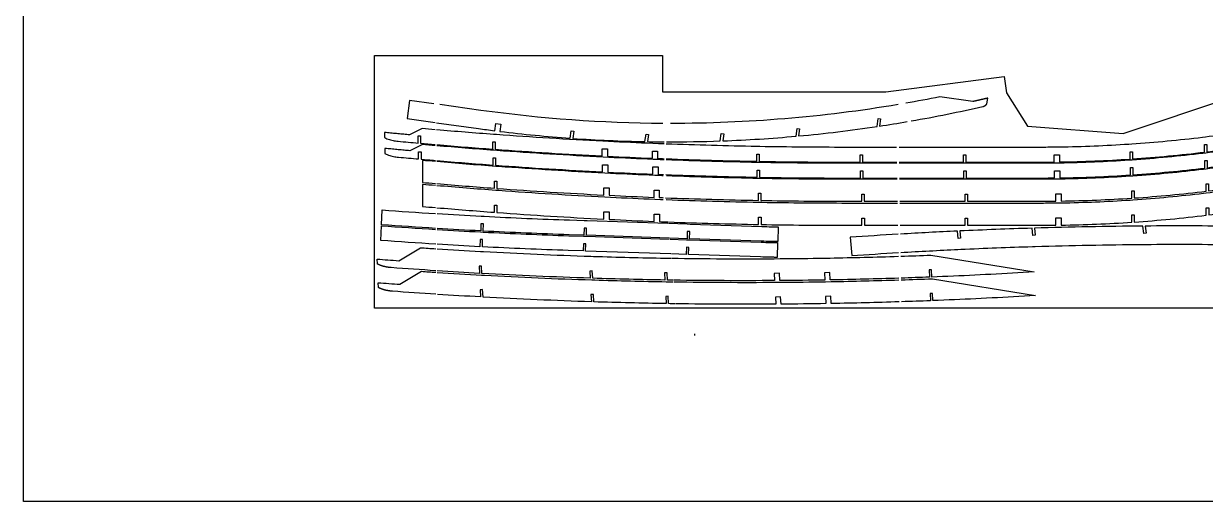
# Model space of a CAD drawing. Header units: inches. Extents: x -1514 to 1282, y -2074 to 286.
# Drawn here: x -868.5 to -703.5, y -1681.8 to -1615.2 of the extents above; entities that cross this region are included whole.
import ezdxf

# ---------------------------------------------------------------- set-up
doc = ezdxf.new("R2010")
doc.units = ezdxf.units.IN
doc.header["$LTSCALE"] = 0.1
doc.header["$MEASUREMENT"] = 0
doc.layers.add('pic', color=1, linetype='Continuous')

msp = doc.modelspace()

# ---------------------------------------------------------------- linework, layer by layer
at = {"color": 7, "linetype": 'Continuous', "lineweight": 25}
msp.add_lwpolyline([(-811.19953, -1626.3741), (-814.56829, -1625.90577), (-814.9208, -1628.44138), (-811.00403, -1628.9859)], dxfattribs=at)
for points in [[(-779.20724, -1629.1176, -0.033150949), (-804.62796, -1627.28771), (-810.37253, -1626.48908)], [(-746.37691, -1626.48195, -0.041474092), (-778.13304, -1629.1206)], [(-733.95414, -1625.60804), (-733.96244, -1625.60998), (-733.97146, -1625.61208), (-733.98066, -1625.61422), (-733.99001, -1625.6164), (-733.99952, -1625.61861), (-734.00917, -1625.62085), (-734.01896, -1625.62313), (-734.02888, -1625.62543), (-734.03894, -1625.62777), (-734.04913, -1625.63014), (-734.05945, -1625.63253), (-734.06989, -1625.63496), (-734.08046, -1625.63741), (-734.09115, -1625.63989), (-734.10196, -1625.6424), (-734.1129, -1625.64494), (-734.12395, -1625.6475), (-734.13512, -1625.65009), (-734.14642, -1625.65271), (-734.15783, -1625.65535), (-734.16935, -1625.65802), (-734.18099, -1625.66072), (-734.19275, -1625.66344), (-734.20462, -1625.66618), (-734.2166, -1625.66895), (-734.2287, -1625.67175), (-734.24091, -1625.67457), (-734.25323, -1625.67742), (-734.26566, -1625.68029), (-734.2782, -1625.68319), (-734.29084, -1625.68611), (-734.3036, -1625.68905), (-734.31646, -1625.69202), (-734.32944, -1625.69501), (-734.34252, -1625.69803), (-734.3557, -1625.70107), (-734.36899, -1625.70413), (-734.38239, -1625.70722), (-734.39589, -1625.71033), (-734.4095, -1625.71346), (-734.42322, -1625.71662), (-734.43703, -1625.7198), (-734.45095, -1625.723), (-734.46498, -1625.72622), (-734.47911, -1625.72947), (-734.49334, -1625.73274), (-734.50767, -1625.73603), (-734.52211, -1625.73934), (-734.53664, -1625.74268), (-734.55128, -1625.74604), (-734.56603, -1625.74942), (-734.58087, -1625.75282), (-734.59581, -1625.75625), (-734.61086, -1625.75969), (-734.62601, -1625.76316), (-734.64125, -1625.76665), (-734.6566, -1625.77017), (-734.67205, -1625.7737), (-734.6876, -1625.77726), (-734.70325, -1625.78083), (-734.71901, -1625.78443), (-734.73486, -1625.78805), (-734.75081, -1625.79169), (-734.76686, -1625.79536), (-734.78302, -1625.79904), (-734.79927, -1625.80275), (-734.81562, -1625.80647), (-734.83207, -1625.81022), (-734.84863, -1625.81399), (-734.86528, -1625.81778), (-734.88203, -1625.8216), (-734.89888, -1625.82543), (-734.91583, -1625.82928), (-734.93288, -1625.83316), (-734.95003, -1625.83706), (-734.96729, -1625.84098), (-734.98464, -1625.84492), (-735.00209, -1625.84888), (-735.01964, -1625.85286), (-735.0373, -1625.85686), (-735.05505, -1625.86089), (-735.07291, -1625.86493), (-735.09086, -1625.869), (-735.10892, -1625.87308), (-735.12708, -1625.87719), (-735.14534, -1625.88132), (-735.1637, -1625.88547), (-735.18217, -1625.88965), (-735.20073, -1625.89384), (-735.2194, -1625.89805), (-735.23817, -1625.90229), (-735.25704, -1625.90654), (-735.27601, -1625.91082), (-735.29508, -1625.91511), (-735.31425, -1625.91943), (-735.33352, -1625.92377), (-735.35289, -1625.92813), (-735.37236, -1625.9325), (-735.39192, -1625.9369), (-735.41158, -1625.94132), (-735.43134, -1625.94575), (-735.45119, -1625.95021), (-735.47113, -1625.95468), (-735.49116, -1625.95917), (-735.51128, -1625.96368), (-735.53148, -1625.96821), (-735.55178, -1625.97275), (-735.57215, -1625.97731), (-735.59261, -1625.98188), (-735.61315, -1625.98647), (-735.63377, -1625.99108), (-735.65447, -1625.9957), (-735.67524, -1626.00034), (-735.69609, -1626.00498), (-735.71702, -1626.00965), (-735.73801, -1626.01433), (-735.75908, -1626.01902), (-735.78022, -1626.02372), (-735.80142, -1626.02844), (-735.82269, -1626.03316), (-735.84403, -1626.0379), (-735.86543, -1626.04265), (-735.8869, -1626.04742), (-735.90842, -1626.05219), (-735.92912, -1626.05678), (-740.54982, -1625.41439, -0.006282319), (-745.30315, -1626.29914, -0.006282319)], [(-744.53496, -1628.76393, 0.01309313), (-734.5278, -1626.74191), (-734.52284, -1626.74076), (-734.51785, -1626.73958), (-734.51286, -1626.73836), (-734.50788, -1626.73712), (-734.5029, -1626.73586), (-734.49793, -1626.73457), (-734.49296, -1626.73325), (-734.488, -1626.73191), (-734.48304, -1626.73054), (-734.47809, -1626.72915), (-734.47315, -1626.72773), (-734.46821, -1626.72628), (-734.46328, -1626.72481), (-734.45836, -1626.72332), (-734.45344, -1626.72179), (-734.44853, -1626.72025), (-734.44362, -1626.71868), (-734.43873, -1626.71708), (-734.43384, -1626.71546), (-734.42896, -1626.71381), (-734.42409, -1626.71214), (-734.41922, -1626.71044), (-734.41436, -1626.70872), (-734.40952, -1626.70698), (-734.40467, -1626.70521), (-734.39984, -1626.70341), (-734.39502, -1626.70159), (-734.39021, -1626.69975), (-734.3854, -1626.69788), (-734.38061, -1626.69599), (-734.37582, -1626.69407), (-734.37105, -1626.69213), (-734.36628, -1626.69017), (-734.36153, -1626.68818), (-734.35678, -1626.68617), (-734.35204, -1626.68413), (-734.34732, -1626.68207), (-734.34261, -1626.67999), (-734.3379, -1626.67788), (-734.33321, -1626.67575), (-734.32853, -1626.67359), (-734.32386, -1626.67142), (-734.31921, -1626.66922), (-734.31456, -1626.66699), (-734.30993, -1626.66474), (-734.30531, -1626.66247), (-734.3007, -1626.66018), (-734.2961, -1626.65786), (-734.29152, -1626.65552), (-734.28695, -1626.65316), (-734.28239, -1626.65078), (-734.27784, -1626.64837), (-734.27331, -1626.64594), (-734.2688, -1626.64348), (-734.26429, -1626.64101), (-734.2598, -1626.63851), (-734.25533, -1626.63599), (-734.25086, -1626.63345), (-734.24642, -1626.63088), (-734.24198, -1626.62829), (-734.23757, -1626.62568), (-734.23317, -1626.62305), (-734.22879, -1626.6204), (-734.22442, -1626.61773), (-734.22006, -1626.61503), (-734.21571, -1626.61231), (-734.21138, -1626.60957), (-734.20706, -1626.6068), (-734.20276, -1626.60401), (-734.19847, -1626.6012), (-734.19419, -1626.59836), (-734.18992, -1626.5955), (-734.18567, -1626.59262), (-734.18143, -1626.58972), (-734.17721, -1626.58679), (-734.173, -1626.58385), (-734.1688, -1626.58088), (-734.16462, -1626.57789), (-734.16045, -1626.57487), (-734.1563, -1626.57184), (-734.15216, -1626.56878), (-734.14804, -1626.56571), (-734.14393, -1626.56261), (-734.13984, -1626.55949), (-734.13576, -1626.55635), (-734.1317, -1626.55319), (-734.12765, -1626.55), (-734.12362, -1626.5468), (-734.11961, -1626.54358), (-734.11561, -1626.54033), (-734.11163, -1626.53707), (-734.10766, -1626.53379), (-734.10371, -1626.53048), (-734.09978, -1626.52716), (-734.09586, -1626.52381), (-734.09196, -1626.52045), (-734.08808, -1626.51707), (-734.08421, -1626.51367), (-734.08037, -1626.51024), (-734.07654, -1626.5068), (-734.07272, -1626.50334), (-734.06893, -1626.49987), (-734.06515, -1626.49637), (-734.06139, -1626.49285), (-734.05765, -1626.48932), (-734.05393, -1626.48576), (-734.05022, -1626.48219), (-734.04653, -1626.4786), (-734.04287, -1626.475), (-734.03922, -1626.47137), (-734.03559, -1626.46773), (-734.03198, -1626.46406), (-734.02839, -1626.46039), (-734.02482, -1626.45669), (-734.02126, -1626.45298), (-734.01773, -1626.44924), (-734.01422, -1626.4455), (-734.01073, -1626.44173), (-734.00726, -1626.43795), (-734.0038, -1626.43415), (-734.00037, -1626.43034), (-733.99696, -1626.4265), (-733.99357, -1626.42266), (-733.9902, -1626.41879), (-733.98685, -1626.41491), (-733.98353, -1626.41101), (-733.98022, -1626.4071), (-733.97147, -1626.39664), (-733.85942, -1625.59063), (-733.94601, -1625.60542)], [(-778.70976, -1631.67975, 0.009631059), (-771.20032, -1631.55731), (-771.05357, -1630.5017), (-770.71681, -1630.54852), (-770.8553, -1631.54473, 0.013168812), (-760.60772, -1630.89136), (-760.45803, -1629.81461), (-760.12126, -1629.86143), (-760.26004, -1630.85967, 0.01414018), (-749.31391, -1629.53893), (-749.16097, -1628.43882), (-748.8242, -1628.48564), (-748.96331, -1629.48621, 0.005002159), (-745.11223, -1628.86402)], [(-810.99987, -1629.99357, -0.00068776), (-812.83159, -1629.83353), (-814.57431, -1630.70489), (-814.77113, -1630.68693), (-814.97639, -1630.66813), (-815.18161, -1630.64928), (-815.38679, -1630.63036), (-815.59192, -1630.61138), (-815.79701, -1630.59235), (-816.00206, -1630.57325), (-816.20707, -1630.5541), (-816.41204, -1630.53488), (-816.61696, -1630.51561), (-816.82185, -1630.49627), (-817.0267, -1630.47688), (-817.23151, -1630.45742), (-817.43628, -1630.43791), (-817.64102, -1630.41834), (-817.84572, -1630.3987), (-818.08326, -1630.37585), (-818.08326, -1631.08419), (-817.90469, -1631.17418), (-817.73959, -1631.24726), (-817.57233, -1631.31197), (-817.40307, -1631.36887), (-817.23199, -1631.41855), (-817.05923, -1631.46159), (-816.88495, -1631.49855), (-816.70932, -1631.53002), (-816.53249, -1631.55657), (-816.35461, -1631.57879), (-816.17596, -1631.59723, 0.001049732), (-813.37258, -1631.85351), (-813.37258, -1630.85071), (-813.03258, -1630.85071), (-813.03258, -1631.88379, 0.000764069), (-810.99132, -1632.06189, 0.000764069)], [(-810.80391, -1629.01373), (-804.98047, -1629.82332, 0.002955132), (-802.69594, -1630.12717), (-802.55677, -1629.12617), (-801.82382, -1629.22807), (-801.96159, -1630.21901, 0.012645875), (-792.1474, -1631.17628), (-792.00626, -1630.16109), (-791.6695, -1630.20791), (-791.80749, -1631.20048, 0.012958524), (-781.71292, -1631.64773), (-781.56901, -1630.61258), (-781.23225, -1630.6594), (-781.37048, -1631.65372, 0.003015382), (-779.01898, -1631.67859)], [(-779.03758, -1631.97199, -0.000298318), (-779.83454, -1631.94132), (-780.63213, -1631.90968, -0.0023172), (-786.8208, -1631.63173), (-787.61839, -1631.59173, -0.005560235), (-802.45461, -1630.6732), (-802.85341, -1630.64393, -0.002981764), (-810.79979, -1630.01075, -0.002981764)], [(-810.79125, -1632.079, 0.002924788), (-802.97258, -1632.70074), (-802.97258, -1631.69845), (-802.63258, -1631.69845), (-802.63258, -1632.72569, 0.005582404), (-787.69128, -1633.65068), (-787.69128, -1632.64912), (-786.95128, -1632.64912), (-786.95128, -1633.68779, 0.002339493), (-780.68379, -1633.96927), (-780.68379, -1632.96804), (-779.94379, -1632.96804), (-779.94379, -1633.99863, 0.000341744), (-779.02801, -1634.03382)], [(-699.16296, -1630.4482, -0.005628527), (-703.46772, -1631.02397), (-703.86358, -1631.07198, -0.012883171), (-713.75942, -1632.00368), (-714.15528, -1632.03028, -0.012570718), (-723.84578, -1632.42696), (-724.63751, -1632.43783, -0.002917071), (-726.8884, -1632.45096), (-736.89434, -1632.45096), (-737.29434, -1632.45096), (-746.24652, -1632.45096)], [(-810.99071, -1632.21032, -0.000672693), (-812.7823, -1632.05372), (-814.52503, -1632.92509), (-814.72184, -1632.90712), (-814.92711, -1632.88833), (-815.13233, -1632.86947), (-815.3375, -1632.85055), (-815.54264, -1632.83158), (-815.74773, -1632.81254), (-815.95278, -1632.79345), (-816.15778, -1632.77429), (-816.36275, -1632.75508), (-816.56768, -1632.7358), (-816.77256, -1632.71647), (-816.97741, -1632.69707), (-817.18222, -1632.67762), (-817.387, -1632.65811), (-817.59173, -1632.63853), (-817.79643, -1632.6189), (-818.03397, -1632.59604), (-818.03397, -1633.30438), (-817.8554, -1633.39438), (-817.6903, -1633.46746), (-817.52304, -1633.53216), (-817.35379, -1633.58907), (-817.1827, -1633.63875), (-817.00994, -1633.68178), (-816.83567, -1633.71874), (-816.66004, -1633.75021), (-816.4832, -1633.77677), (-816.30532, -1633.79898), (-816.12667, -1633.81742, 0.001049732), (-813.32329, -1634.0737), (-813.32329, -1633.07091), (-812.98329, -1633.07091), (-812.98329, -1634.10398, 0.000749048), (-810.98217, -1634.27864, 0.000749048)], [(-779.05639, -1634.1896, -0.000272829), (-779.78525, -1634.16152), (-780.58284, -1634.12988, -0.0023172), (-786.77151, -1633.85193), (-787.56911, -1633.81192, -0.005560235), (-802.40533, -1632.89339), (-802.80412, -1632.86413, -0.002996831), (-810.79064, -1632.2275, -0.002996831)], [(-778.74666, -1634.04438, 0.004721089), (-766.09128, -1634.39715), (-766.09128, -1633.3966), (-765.75128, -1633.3966), (-765.75128, -1634.40333, 0.004479687), (-753.73879, -1634.51096), (-751.66434, -1634.51096), (-751.66434, -1633.51096), (-751.32434, -1633.51096), (-751.32434, -1634.51096), (-746.53934, -1634.51096)], [(-746.57362, -1632.45096), (-751.29434, -1632.45096), (-751.69434, -1632.45096), (-753.73879, -1632.45096, -0.004468698), (-765.68499, -1632.34419), (-766.08379, -1632.33694, -0.004734979), (-778.73737, -1631.98329)], [(-746.21224, -1634.51096), (-737.26434, -1634.51096), (-737.26434, -1633.51096), (-736.92434, -1633.51096), (-736.92434, -1634.51096), (-726.8884, -1634.51096, 0.002955132), (-724.58379, -1634.49734), (-724.58379, -1633.48671), (-723.84379, -1633.48671), (-723.84379, -1634.48719, 0.012645875), (-713.99128, -1634.08393), (-713.99128, -1633.05898), (-713.65128, -1633.05898), (-713.65128, -1634.06109, 0.012958524), (-703.59128, -1633.11407), (-703.59128, -1632.06896), (-703.25128, -1632.06896), (-703.25128, -1633.07285, 0.005288429), (-699.16296, -1632.52958, 0.005288429)], [(-699.16296, -1632.67555, -0.005563984), (-703.41843, -1633.24417), (-703.8143, -1633.29217, -0.012883171), (-713.71013, -1634.22388), (-714.106, -1634.25047, -0.012570718), (-723.79649, -1634.64716), (-724.58822, -1634.65802, -0.002917071), (-726.83911, -1634.67115), (-736.84505, -1634.67115), (-737.24505, -1634.67115), (-746.20957, -1634.67115)], [(-810.98155, -1634.42767, -0.000683454), (-812.79901, -1634.26806), (-812.79901, -1637.34015, 0.000685059), (-810.96887, -1637.50012, 0.000685059)], [(-810.7821, -1634.29577, 0.002939808), (-802.92329, -1634.92093), (-802.92329, -1633.91864), (-802.58329, -1633.91864), (-802.58329, -1634.94588, 0.005582404), (-787.64199, -1635.87087), (-787.64199, -1634.86931), (-786.90199, -1634.86931), (-786.90199, -1635.90799, 0.002339493), (-780.63451, -1636.18946), (-780.63451, -1635.18823), (-779.89451, -1635.18823), (-779.89451, -1636.21882, 0.000278774), (-779.14747, -1636.24762)], [(-779.18359, -1636.41313, -0.000141833), (-779.56193, -1636.39845), (-780.35833, -1636.36686, -0.0023172), (-786.53774, -1636.08932), (-787.33414, -1636.04938, -0.005560235), (-802.14816, -1635.13222), (-802.54636, -1635.103, -0.003094796), (-810.78148, -1634.44494, -0.003094796)], [(-746.53668, -1634.67115), (-751.24505, -1634.67115), (-751.64505, -1634.67115), (-753.68951, -1634.67115, -0.004468698), (-765.63571, -1634.56438), (-766.0345, -1634.55714, -0.004759106), (-778.75254, -1634.20107)], [(-746.17529, -1636.73115), (-737.21505, -1636.73115), (-737.21505, -1635.73115), (-736.87505, -1635.73115), (-736.87505, -1636.73115), (-726.83911, -1636.73115, 0.002955132), (-724.53451, -1636.71753), (-724.53451, -1635.70691), (-723.79451, -1635.70691), (-723.79451, -1636.70738, 0.012645875), (-713.94199, -1636.30412), (-713.94199, -1635.27917), (-713.60199, -1635.27917), (-713.60199, -1636.28128, 0.012958524), (-703.54199, -1635.33427), (-703.54199, -1634.28915), (-703.20199, -1634.28915), (-703.20199, -1635.29304, 0.005224582), (-699.16296, -1634.75685, 0.005224582)], [(-699.16296, -1634.92797, -0.005510264), (-703.35556, -1635.48773), (-703.74937, -1635.53549, -0.01288317), (-713.59391, -1636.46237), (-713.98772, -1636.48882, -0.012570718), (-723.62799, -1636.88345), (-724.41562, -1636.89426, -0.002917071), (-726.65484, -1636.90732), (-736.66078, -1636.90732), (-737.06078, -1636.90732), (-746.17236, -1636.90732)], [(-778.81124, -1636.26032, 0.004763582), (-766.04199, -1636.61735), (-766.04199, -1635.61679), (-765.70199, -1635.61679), (-765.70199, -1636.62353, 0.004479687), (-753.68951, -1636.73115), (-751.61505, -1636.73115), (-751.61505, -1635.73115), (-751.27505, -1635.73115), (-751.27505, -1636.73115), (-746.5024, -1636.73115)], [(-746.49946, -1636.90732), (-751.06078, -1636.90732), (-751.46078, -1636.90732), (-753.50523, -1636.90732, -0.004468698), (-765.43356, -1636.80071), (-765.83176, -1636.79348, -0.004829466), (-778.71845, -1636.43088)], [(-810.9677, -1637.783, -0.000682733), (-812.78324, -1637.62355), (-812.78324, -1640.69565, 0.000684342), (-810.95501, -1640.85545, 0.000684342)], [(-810.76879, -1637.5173, 0.003003797), (-802.73901, -1638.1571), (-802.73901, -1637.15481), (-802.39901, -1637.15481), (-802.39901, -1638.18205, 0.005582404), (-787.45771, -1639.10704), (-787.45771, -1638.10548), (-786.71771, -1638.10548), (-786.71771, -1639.14416, 0.002339493), (-780.45023, -1639.42564), (-780.45023, -1638.4244), (-779.71023, -1638.4244), (-779.71023, -1639.45499, 0.000193007), (-779.19303, -1639.47502)], [(-779.16618, -1639.76869, -0.000142449), (-779.54616, -1639.75395), (-780.34256, -1639.72235, -0.0023172), (-786.52197, -1639.44482), (-787.31837, -1639.40487, -0.005560235), (-802.13239, -1638.48772), (-802.53059, -1638.4585, -0.003095516), (-810.76762, -1637.80027, -0.003095516)], [(-746.12144, -1639.96732), (-737.03078, -1639.96732), (-737.03078, -1638.96732), (-736.69078, -1638.96732), (-736.69078, -1639.96732), (-726.65484, -1639.96732, 0.002955132), (-724.35023, -1639.9537), (-724.35023, -1638.94308), (-723.61023, -1638.94308), (-723.61023, -1639.94355, 0.012645875), (-713.75771, -1639.54029), (-713.75771, -1638.51534), (-713.41771, -1638.51534), (-713.41771, -1639.51745, 0.012958524), (-703.35771, -1638.57044), (-703.35771, -1637.52532), (-703.01771, -1637.52532), (-703.01771, -1638.52921, 0.004985889), (-699.16296, -1638.01935, 0.004985889)], [(-699.16296, -1638.28575, -0.005489502), (-703.33979, -1638.84323), (-703.7336, -1638.89098, -0.01288317), (-713.57814, -1639.81786), (-713.97195, -1639.84432, -0.012570718), (-723.61222, -1640.23895), (-724.39984, -1640.24976, -0.002917071), (-726.63906, -1640.26282), (-736.64501, -1640.26282), (-737.04501, -1640.26282), (-746.11652, -1640.26282)], [(-778.85509, -1639.4879, 0.004848712), (-765.85771, -1639.85352), (-765.85771, -1638.85296), (-765.51771, -1638.85296), (-765.51771, -1639.8597, 0.004479687), (-753.50523, -1639.96732), (-751.43078, -1639.96732), (-751.43078, -1638.96732), (-751.09078, -1638.96732), (-751.09078, -1639.96732), (-746.44854, -1639.96732)], [(-746.44363, -1640.26282), (-751.04501, -1640.26282), (-751.44501, -1640.26282), (-753.48946, -1640.26282, -0.004468698), (-765.41778, -1640.15621), (-765.81599, -1640.14897, -0.004846781), (-778.74886, -1639.78462)], [(-810.75494, -1640.87264, 0.003004513), (-802.72324, -1641.5126), (-802.72324, -1640.51031), (-802.38324, -1640.51031), (-802.38324, -1641.53755, 0.005582404), (-787.44194, -1642.46254), (-787.44194, -1641.46098), (-786.70194, -1641.46098), (-786.70194, -1642.49965, 0.002339493), (-780.43446, -1642.78113), (-780.43446, -1641.7799), (-779.69446, -1641.7799), (-779.69446, -1642.81049, 0.000428687), (-778.54569, -1642.85444)], [(-746.0656, -1643.32282), (-737.01501, -1643.32282), (-737.01501, -1642.32282), (-736.67501, -1642.32282), (-736.67501, -1643.32282), (-726.63906, -1643.32282, 0.002955132), (-724.33446, -1643.3092), (-724.33446, -1642.29857), (-723.59446, -1642.29857), (-723.59446, -1643.29905, 0.012645875), (-713.74194, -1642.89579), (-713.74194, -1641.87084), (-713.40194, -1641.87084), (-713.40194, -1642.87295, 0.012958524), (-703.34194, -1641.92593), (-703.34194, -1640.88082), (-703.00194, -1640.88082), (-703.00194, -1641.88471, 0.00496546), (-699.16296, -1641.37709, 0.00496546)], [(-778.44489, -1642.8582, 0.004701523), (-765.84194, -1643.20901), (-765.84194, -1642.20846), (-765.50194, -1642.20846), (-765.50194, -1643.21519, 0.004479687), (-753.48946, -1643.32282), (-751.41501, -1643.32282), (-751.41501, -1642.32282), (-751.07501, -1642.32282), (-751.07501, -1643.32282), (-746.3927, -1643.32282)], [(-746.37191, -1644.57272, 0.002494226), (-753.04704, -1644.99906), (-752.8449, -1647.5512, -0.002443966), (-746.32927, -1647.13465, -0.002443966)], [(-699.16296, -1643.45981, 0.004734522), (-711.85924, -1643.43205), (-711.73968, -1644.42831), (-712.07747, -1644.46706), (-712.20137, -1643.43463, 0.005644405), (-727.33477, -1643.72343), (-727.2153, -1644.71893), (-727.55309, -1644.75768), (-727.67596, -1643.73388, 0.003763745), (-737.76163, -1644.12143), (-737.6422, -1645.11658), (-737.97978, -1645.1571), (-738.10218, -1644.13717, 0.002965989), (-746.04512, -1644.55356)], [(-810.91862, -1649.66654, -0.002320842), (-817.12757, -1649.23714), (-817.14313, -1649.23597), (-817.1587, -1649.23477), (-817.17428, -1649.23354), (-817.18986, -1649.23227), (-817.20544, -1649.23096), (-817.22102, -1649.22962), (-817.2366, -1649.22825), (-817.25219, -1649.22684), (-817.26777, -1649.22539), (-817.28336, -1649.22391), (-817.29894, -1649.22239), (-817.31453, -1649.22084), (-817.33011, -1649.21925), (-817.3457, -1649.21762), (-817.36128, -1649.21596), (-817.37687, -1649.21426), (-817.39245, -1649.21252), (-817.40803, -1649.21075), (-817.42361, -1649.20894), (-817.43918, -1649.20708), (-817.45476, -1649.2052), (-817.47033, -1649.20327), (-817.4859, -1649.2013), (-817.50147, -1649.1993), (-817.51703, -1649.19726), (-817.53259, -1649.19518), (-817.54815, -1649.19305), (-817.5637, -1649.19089), (-817.57925, -1649.18869), (-817.59479, -1649.18645), (-817.61033, -1649.18417), (-817.62587, -1649.18185), (-817.6414, -1649.17949), (-817.65692, -1649.17709), (-817.67244, -1649.17464), (-817.68795, -1649.17216), (-817.70346, -1649.16963), (-817.71896, -1649.16707), (-817.73446, -1649.16446), (-817.74994, -1649.16181), (-817.76542, -1649.15912), (-817.7809, -1649.15638), (-817.79636, -1649.1536), (-817.81182, -1649.15078), (-817.82727, -1649.14792), (-817.84272, -1649.14501), (-817.85815, -1649.14206), (-817.87358, -1649.13907), (-817.88899, -1649.13603), (-817.9044, -1649.13295), (-817.9198, -1649.12982), (-817.93519, -1649.12665), (-817.95056, -1649.12343), (-817.96593, -1649.12017), (-817.98129, -1649.11687), (-817.99664, -1649.11352), (-818.01198, -1649.11012), (-818.0273, -1649.10668), (-818.04262, -1649.10319), (-818.05792, -1649.09966), (-818.07321, -1649.09608), (-818.08849, -1649.09245), (-818.10375, -1649.08878), (-818.11901, -1649.08506), (-818.13425, -1649.08129), (-818.14948, -1649.07747), (-818.16469, -1649.07361), (-818.1799, -1649.0697), (-818.19508, -1649.06574), (-818.21026, -1649.06174), (-818.22542, -1649.05768), (-818.24056, -1649.05358), (-818.25569, -1649.04943), (-818.27081, -1649.04523), (-818.28591, -1649.04098), (-818.301, -1649.03668), (-818.31607, -1649.03233), (-818.33112, -1649.02793), (-818.34616, -1649.02348), (-818.36118, -1649.01898), (-818.37618, -1649.01443), (-818.39117, -1649.00983), (-818.40614, -1649.00518), (-818.4211, -1649.00047), (-818.43603, -1648.99572), (-818.45095, -1648.99091), (-818.46585, -1648.98606), (-818.48073, -1648.98115), (-818.49559, -1648.97618), (-818.51044, -1648.97117), (-818.52526, -1648.9661), (-818.54007, -1648.96099), (-818.55486, -1648.95581), (-818.56962, -1648.95059), (-818.58437, -1648.94531), (-818.5991, -1648.93998), (-818.61379, -1648.9346), (-818.62114, -1648.93188), (-818.6248, -1648.93052), (-818.62853, -1648.92914), (-818.64332, -1648.92359), (-818.65811, -1648.91798), (-818.67289, -1648.9123), (-818.68764, -1648.90655), (-818.70238, -1648.90074), (-818.7171, -1648.89487), (-818.73179, -1648.88892), (-818.74647, -1648.88291), (-818.76111, -1648.87683), (-818.77573, -1648.87067), (-818.79033, -1648.86445), (-818.80489, -1648.85815), (-818.81943, -1648.85177), (-818.83393, -1648.84532), (-818.8484, -1648.8388), (-818.86284, -1648.83219), (-818.87725, -1648.82551), (-818.89162, -1648.81875), (-818.90595, -1648.81191), (-818.92025, -1648.80498), (-818.9345, -1648.79798), (-818.94872, -1648.79089), (-818.96289, -1648.78371), (-818.97702, -1648.77645), (-818.99109, -1648.76911), (-818.99814, -1648.76539), (-819.00515, -1648.76166), (-819.01216, -1648.75791), (-819.01915, -1648.75414), (-819.02613, -1648.75034), (-819.0331, -1648.74652), (-819.04005, -1648.74268), (-819.04699, -1648.73882), (-819.05392, -1648.73493), (-819.07505, -1648.72298), (-819.11368, -1648.04448, 0.001129656), (-816.09737, -1648.26968), (-813.06672, -1646.45749, 0.000801709), (-810.93129, -1646.59933)], [(-810.73123, -1646.61227, 0.002271728), (-804.67783, -1646.97517), (-804.27773, -1646.99721, 0.00562217), (-789.28421, -1647.64969), (-788.88463, -1647.66246, 0.003741465), (-778.89998, -1647.90377), (-778.50076, -1647.91031, 0.000162222), (-778.06777, -1647.91714)], [(-746.00249, -1647.11544, -0.002995542), (-738.01108, -1646.6957), (-737.61194, -1646.67726, -0.003741465), (-727.62426, -1646.29351), (-727.22437, -1646.28126, -0.00562217), (-712.20814, -1645.99476), (-711.80715, -1645.99174, -0.004733173), (-699.16296, -1646.01999, -0.004733173)], [(-777.96718, -1647.91868, 0.005360321), (-763.65855, -1647.98397), (-762.86117, -1647.97858, 0.0023172), (-756.67597, -1647.90443), (-755.87906, -1647.89071, 0.003581807), (-746.32066, -1647.65201, 0.003581807)], [(-745.99373, -1647.64142, 0.00157731), (-741.78587, -1647.49081), (-727.38361, -1649.84308), (-729.66166, -1649.97277, -0.004479687), (-741.66084, -1650.5481), (-741.71806, -1649.54299), (-742.05751, -1649.56231), (-742.00064, -1650.56125, -0.001470955), (-745.94282, -1650.70127, -0.001470955)], [(-810.90506, -1652.95012, -0.002269298), (-816.97607, -1652.52962), (-816.99163, -1652.52846), (-817.0072, -1652.52726), (-817.02278, -1652.52602), (-817.03836, -1652.52475), (-817.05394, -1652.52345), (-817.06952, -1652.52211), (-817.0851, -1652.52074), (-817.10069, -1652.51933), (-817.11627, -1652.51788), (-817.13186, -1652.5164), (-817.14744, -1652.51488), (-817.16303, -1652.51333), (-817.17861, -1652.51174), (-817.1942, -1652.51011), (-817.20978, -1652.50845), (-817.22537, -1652.50675), (-817.24095, -1652.50501), (-817.25653, -1652.50324), (-817.27211, -1652.50142), (-817.28768, -1652.49957), (-817.30326, -1652.49768), (-817.31883, -1652.49576), (-817.3344, -1652.49379), (-817.34997, -1652.49179), (-817.36553, -1652.48974), (-817.38109, -1652.48766), (-817.39665, -1652.48554), (-817.4122, -1652.48338), (-817.42775, -1652.48118), (-817.44329, -1652.47894), (-817.45883, -1652.47666), (-817.47437, -1652.47434), (-817.4899, -1652.47198), (-817.50542, -1652.46957), (-817.52094, -1652.46713), (-817.53645, -1652.46465), (-817.55196, -1652.46212), (-817.56746, -1652.45955), (-817.58296, -1652.45695), (-817.59844, -1652.4543), (-817.61392, -1652.4516), (-817.6294, -1652.44887), (-817.64486, -1652.44609), (-817.66032, -1652.44327), (-817.67577, -1652.4404), (-817.69122, -1652.4375), (-817.70665, -1652.43455), (-817.72208, -1652.43155), (-817.73749, -1652.42851), (-817.7529, -1652.42543), (-817.7683, -1652.42231), (-817.78369, -1652.41914), (-817.79906, -1652.41592), (-817.81443, -1652.41266), (-817.82979, -1652.40935), (-817.84514, -1652.406), (-817.86048, -1652.40261), (-817.8758, -1652.39917), (-817.89112, -1652.39568), (-817.90642, -1652.39214), (-817.92171, -1652.38856), (-817.93699, -1652.38494), (-817.95226, -1652.38126), (-817.96751, -1652.37754), (-817.98275, -1652.37378), (-817.99798, -1652.36996), (-818.01319, -1652.3661), (-818.0284, -1652.36219), (-818.04358, -1652.35823), (-818.05876, -1652.35422), (-818.07392, -1652.35017), (-818.08906, -1652.34607), (-818.10419, -1652.34191), (-818.11931, -1652.33771), (-818.13441, -1652.33346), (-818.1495, -1652.32916), (-818.16457, -1652.32481), (-818.17962, -1652.32041), (-818.19466, -1652.31596), (-818.20968, -1652.31146), (-818.22468, -1652.30691), (-818.23967, -1652.30231), (-818.25464, -1652.29766), (-818.2696, -1652.29296), (-818.28453, -1652.28821), (-818.29945, -1652.2834), (-818.31435, -1652.27854), (-818.32923, -1652.27363), (-818.34409, -1652.26867), (-818.35894, -1652.26366), (-818.37376, -1652.25859), (-818.38857, -1652.25347), (-818.40336, -1652.2483), (-818.41812, -1652.24307), (-818.43287, -1652.2378), (-818.4476, -1652.23246), (-818.46229, -1652.22708), (-818.46964, -1652.22437), (-818.4733, -1652.22301), (-818.47703, -1652.22162), (-818.49182, -1652.21608), (-818.50661, -1652.21046), (-818.52139, -1652.20478), (-818.53614, -1652.19904), (-818.55088, -1652.19323), (-818.5656, -1652.18736), (-818.58029, -1652.18141), (-818.59497, -1652.1754), (-818.60961, -1652.16931), (-818.62423, -1652.16316), (-818.63883, -1652.15693), (-818.65339, -1652.15063), (-818.66793, -1652.14426), (-818.68243, -1652.13781), (-818.6969, -1652.13128), (-818.71134, -1652.12468), (-818.72575, -1652.118), (-818.74012, -1652.11124), (-818.75445, -1652.10439), (-818.76875, -1652.09747), (-818.783, -1652.09046), (-818.79722, -1652.08337), (-818.81139, -1652.0762), (-818.82552, -1652.06894), (-818.83959, -1652.0616), (-818.84664, -1652.05788), (-818.85365, -1652.05415), (-818.86066, -1652.0504), (-818.86765, -1652.04663), (-818.87463, -1652.04283), (-818.8816, -1652.03901), (-818.88855, -1652.03517), (-818.89549, -1652.0313), (-818.90242, -1652.02742), (-818.92355, -1652.01547), (-818.96218, -1651.33697, 0.001129656), (-815.94587, -1651.56216), (-812.91522, -1649.74998, 0.000749928), (-810.91773, -1649.88287)], [(-777.77846, -1650.98188, -0.000298131), (-778.57787, -1650.96947), (-778.63625, -1649.94389), (-778.97571, -1649.96321), (-778.91874, -1650.96389, -0.003763745), (-789.00891, -1650.72006), (-789.06763, -1649.68865), (-789.40708, -1649.70798), (-789.35008, -1650.70916, -0.005644405), (-804.47193, -1650.05116), (-804.53114, -1649.01107), (-804.87059, -1649.03039), (-804.81355, -1650.03234, -0.002205903), (-810.71856, -1649.67941, -0.002205903)], [(-810.71767, -1649.89584, 0.002323509), (-804.52633, -1650.26766), (-804.12623, -1650.2897, 0.00562217), (-789.13271, -1650.94218), (-788.73313, -1650.95495, 0.003741465), (-778.74848, -1651.19626), (-778.34926, -1651.2028, 0.000221993), (-777.75673, -1651.21207)], [(-746.26974, -1650.71184, -0.003574876), (-755.85341, -1650.95074), (-755.91199, -1649.92182), (-756.65079, -1649.96388), (-756.59389, -1650.96349, -0.002339493), (-762.86723, -1651.03871), (-762.92627, -1650.00171), (-763.66508, -1650.04377), (-763.60815, -1651.04371, -0.005246751), (-777.67788, -1650.98338)], [(-777.65615, -1651.21359, 0.005300549), (-763.50705, -1651.27645), (-762.70967, -1651.27107, 0.0023172), (-756.52447, -1651.19692), (-755.72756, -1651.1832, 0.003545568), (-746.26577, -1650.95046, 0.003545568)], [(-745.93884, -1650.94002, 0.001636086), (-741.57412, -1650.78525), (-727.19628, -1653.13353), (-729.51016, -1653.26526, -0.004479687), (-741.50934, -1653.84059), (-741.56656, -1652.83548), (-741.90601, -1652.8548), (-741.84914, -1653.85374, -0.001507018), (-745.88797, -1653.9969, -0.001507018)], [(-777.46743, -1654.27673, -0.000357626), (-778.42637, -1654.26196), (-778.48475, -1653.23638), (-778.82421, -1653.2557), (-778.76724, -1654.25637, -0.003763745), (-788.85741, -1654.01254), (-788.91613, -1652.98114), (-789.25558, -1653.00046), (-789.19858, -1654.00164, -0.005644405), (-804.32043, -1653.34365), (-804.37964, -1652.30356), (-804.71909, -1652.32288), (-804.66205, -1653.32483, -0.002257446), (-810.705, -1652.96303, -0.002257446)], [(-746.2149, -1654.00742, -0.003538813), (-755.70191, -1654.24322), (-755.76049, -1653.2143), (-756.49929, -1653.25636), (-756.44239, -1654.25598, -0.002339493), (-762.71573, -1654.33119), (-762.77477, -1653.2942), (-763.51358, -1653.33626), (-763.45665, -1654.3362, -0.005187255), (-777.36685, -1654.2782)]]:
    msp.add_lwpolyline(points, format="xyb", dxfattribs=at)
at = {"color": 7, "linetype": 'Continuous'}
for points in [[(-810.94303, -1643.75516, -0.002816657), (-818.47937, -1643.2479), (-818.40981, -1641.18749, 0.002796097), (-810.95156, -1641.69071)], [(-810.75151, -1641.70306, 0.002315478), (-804.57118, -1642.05477), (-804.17286, -1642.07547, 0.004468698), (-792.23707, -1642.58522), (-790.19378, -1642.65419), (-789.79401, -1642.66769), (-778.52741, -1643.04802)], [(-778.33222, -1645.11578), (-789.89349, -1644.7255), (-789.85975, -1643.72607), (-790.19956, -1643.7146), (-790.2333, -1644.71403), (-792.30657, -1644.64404, -0.004479687), (-804.30858, -1644.1312), (-804.27486, -1643.1323), (-804.61467, -1643.12083), (-804.64818, -1644.11356, -0.002276404), (-810.74298, -1643.76747, -0.002276404)], [(-778.42665, -1643.05142), (-775.80198, -1643.14002), (-775.40221, -1643.15351), (-765.40196, -1643.49109, 0.001784587), (-764.02552, -1643.53264), (-763.99448, -1643.53345), (-763.96347, -1643.53424), (-763.93246, -1643.53501), (-763.90145, -1643.53575), (-763.87046, -1643.53646), (-763.83947, -1643.53715), (-763.80849, -1643.53781), (-763.77752, -1643.53845), (-763.74655, -1643.53906), (-763.71559, -1643.53964), (-763.68464, -1643.5402), (-763.6537, -1643.54074), (-763.62276, -1643.54125), (-763.59183, -1643.54173), (-763.56091, -1643.54218), (-763.53, -1643.54261), (-763.4991, -1643.54302), (-763.4682, -1643.54339), (-763.43731, -1643.54374), (-763.40643, -1643.54407), (-763.37555, -1643.54436), (-763.34469, -1643.54463), (-763.31383, -1643.54487), (-763.28298, -1643.54509), (-763.25213, -1643.54527), (-763.2213, -1643.54543), (-763.19047, -1643.54557), (-763.15965, -1643.54567), (-763.09789, -1643.54583), (-763.16743, -1645.6057), (-763.2769, -1645.60517), (-763.35725, -1645.6046), (-763.43761, -1645.60385), (-763.51796, -1645.60294), (-763.59831, -1645.60186), (-763.67865, -1645.60061), (-763.75899, -1645.59919), (-763.83933, -1645.59761), (-763.91967, -1645.59587), (-764, -1645.59397), (-764.08029, -1645.59191, -0.001784594), (-765.47146, -1645.54992), (-775.50169, -1645.21133), (-775.46795, -1644.2119), (-775.80776, -1644.20043), (-775.8415, -1645.19986), (-778.23145, -1645.11918)], [(-810.93393, -1645.95817, -0.002862136), (-818.592, -1645.44341), (-818.52245, -1643.383, 0.002841716), (-810.94246, -1643.89374)], [(-810.74241, -1643.90605, 0.00226986), (-804.68382, -1644.25028), (-804.28549, -1644.27098, 0.004468698), (-792.3497, -1644.78073), (-790.30641, -1644.8497), (-789.90664, -1644.8632), (-778.31914, -1645.25436)], [(-778.12394, -1647.32212), (-790.00612, -1646.92101), (-789.97239, -1645.92158), (-790.31219, -1645.91011), (-790.34593, -1646.90954), (-792.4192, -1646.83955, -0.004479687), (-804.42122, -1646.32671), (-804.3875, -1645.32781), (-804.7273, -1645.31634), (-804.76081, -1646.30906, -0.002230926), (-810.73388, -1645.97043, -0.002230926)], [(-778.21837, -1645.25776), (-775.91461, -1645.33553), (-775.51484, -1645.34902), (-765.51459, -1645.6866, 0.001784587), (-764.13816, -1645.72815), (-764.10711, -1645.72896), (-764.0761, -1645.72975), (-764.04509, -1645.73052), (-764.01408, -1645.73125), (-763.98309, -1645.73197), (-763.9521, -1645.73266), (-763.92112, -1645.73332), (-763.89015, -1645.73396), (-763.85918, -1645.73457), (-763.82822, -1645.73515), (-763.79727, -1645.73571), (-763.76633, -1645.73625), (-763.73539, -1645.73676), (-763.70447, -1645.73724), (-763.67354, -1645.73769), (-763.64263, -1645.73812), (-763.61173, -1645.73853), (-763.58083, -1645.7389), (-763.54994, -1645.73925), (-763.51906, -1645.73957), (-763.48818, -1645.73987), (-763.45732, -1645.74014), (-763.42646, -1645.74038), (-763.39561, -1645.7406), (-763.36476, -1645.74078), (-763.33393, -1645.74094), (-763.3031, -1645.74107), (-763.27228, -1645.74118), (-763.21052, -1645.74133), (-763.28006, -1647.80121), (-763.38953, -1647.80067), (-763.46988, -1647.80011), (-763.55024, -1647.79936), (-763.63059, -1647.79845), (-763.71094, -1647.79737), (-763.79128, -1647.79612), (-763.87163, -1647.7947), (-763.95196, -1647.79312), (-764.0323, -1647.79138), (-764.11263, -1647.78948), (-764.19292, -1647.78742, -0.001784594), (-765.58409, -1647.74543), (-775.61432, -1647.40684), (-775.58058, -1646.40741), (-775.92039, -1646.39594), (-775.95413, -1647.39537), (-778.02318, -1647.32552)]]:
    msp.add_lwpolyline(points, format="xyb", dxfattribs=at)
at = {"layer": 'pic', "color": 1}
for p, q in [((-779.26991, -1619.63277), (-779.26991, -1624.72512)), ((-748.07384, -1624.72512), (-731.54917, -1622.56473)), ((-731.54917, -1622.56473), (-731.25164, -1624.84053)), ((-779.26991, -1624.72512), (-748.07384, -1624.72512)), ((-731.25164, -1624.84053), (-728.30602, -1629.50883)), ((-714.93926, -1630.49729), (-694.48453, -1623.64492)), ((-728.30602, -1629.50883), (-714.93926, -1630.49729))]:
    msp.add_line(p, q, dxfattribs=at)
at = {"layer": 'pic', "color": 3}
msp.add_line((-774.74879, -1658.72396), (-774.74879, -1658.47396), dxfattribs=at)
at = {"layer": 'pic'}
msp.add_lwpolyline([(-868.4655, -1321.38693), (-615.89558, -1321.38693), (-615.89558, -1681.84954), (-868.4655, -1681.84954)], close=True, dxfattribs=at)
at = {"layer": 'pic', "color": 1}
msp.add_lwpolyline([(-692.40023, -1654.90831), (-819.49842, -1654.90831), (-819.49842, -1619.63277), (-779.26991, -1619.63277)], dxfattribs=at)

doc.saveas('drawing.dxf')
